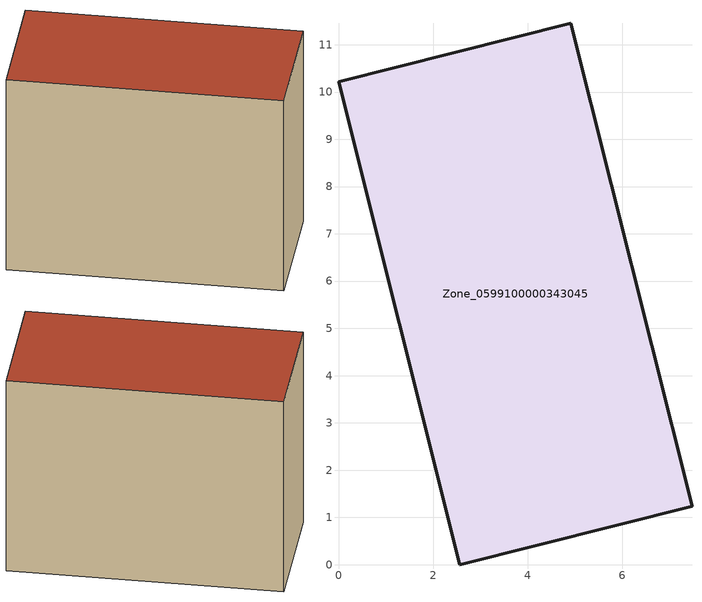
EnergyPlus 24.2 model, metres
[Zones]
Zone_0599100000343045
 floor ground (C_G): 2.57,0 0,10.22 4.91,11.45 7.48,1.24 z0
 wall outside (C_F): 0,10.22 2.57,0 7.48,1.24 4.91,11.45 0,10.22 z0:8.38
 roof outside (C_R): 7.48,1.24 4.91,11.45 0,10.22 2.57,0 z8.38
[BUILDING]
Pand.0599100000343045: North Axis=0; Terrain=City; Loads Convergence Tolerance Value=0.04; Temperature Convergence Tolerance Value=0.4; Solar Distribution=FullExterior; Maximum Number of Warmup Days=25; Minimum Number of Warmup Days=1
[Site:Location]
Rotterdam.The.Hague.AP_ZH_NLD Design_Conditions: Latitude=51.96; Longitude=4.45; Time Zone=1; Elevation=-4.5
[SITE:GROUNDTEMPERATURE:BUILDINGSURFACE]
18, 18, 18, 18, 18, 18, 18, 18, 18, 18, 18, 18
[MATERIAL] Thermal Absorptance=0.9; Solar Absorptance=0.7; Visible Absorptance=0.7
Name | Roughness | Thickness | Conductivity | Density | Specific Heat
G.TC.1992-2005 | MediumSmooth | 0.15 | 0.06 | 540 | 1210
F.TC.1992-2005 | Rough | 0.3 | 0.12 | 1920 | 840
R.TC.1992-2005 | MediumRough | 0.2 | 0.08 | 1500 | 1000
[CONSTRUCTION]
C_G: G.TC.1992-2005
C_F: F.TC.1992-2005
C_R: R.TC.1992-2005
[ZONE]
Zone_0599100000343045: Type=1; Multiplier=1; Ceiling Height=Autocalculate; Volume=Autocalculate; Floor Area=autocalculate; Part of Total Floor Area=Yes
[ZONEINFILTRATION:DESIGNFLOWRATE]
Infil_Zone_0599100000343045: Zone or ZoneList or Space or SpaceList=Zone_0599100000343045; Schedule=AlwaysOn; Design Flow Rate Calculation Method=Flow/Area; Flow Rate per Floor Area=0.0015; Constant Term Coefficient=1; Temperature Term Coefficient=0; Velocity Term Coefficient=0; Velocity Squared Term Coefficient=0
[HVACTEMPLATE:ZONE:IDEALLOADSAIRSYSTEM]
Zone_0599100000343045: Maximum Heating Supply Air Temperature=50; Minimum Cooling Supply Air Temperature=13; Maximum Heating Supply Air Humidity Ratio=0.0156; Minimum Cooling Supply Air Humidity Ratio=0.0077; Heating Limit=NoLimit; Cooling Limit=NoLimit; Dehumidification Control Type=ConstantSensibleHeatRatio; Cooling Sensible Heat Ratio=0.7; Dehumidification Setpoint=60; Humidification Control Type=None; Humidification Setpoint=30; Outdoor Air Method=None; Outdoor Air Flow Rate per Person=0.00944; Outdoor Air Flow Rate per Zone Floor Area=0; Outdoor Air Flow Rate per Zone=0; Demand Controlled Ventilation Type=None; Outdoor Air Economizer Type=NoEconomizer; Heat Recovery Type=None; Sensible Heat Recovery Effectiveness=0.7; Latent Heat Recovery Effectiveness=0.65
[ZONECONTROL:THERMOSTAT]
ThermostatControl_Zone_0599100000343045: Zone or ZoneList=Zone_0599100000343045; Control Type Schedule=DualSetpointControlType; Control 1=Thermostat_Zone_0599100000343045; Temperature Difference Between Cutout And Setpoint=0
[THERMOSTATSETPOINT:DUALSETPOINT]
Thermostat_Zone_0599100000343045: Heating Setpoint Temperature Schedule=HeatingSetpoint_Zone_0599100000343045; Cooling Setpoint Temperature Schedule=CoolingSetpoint_Zone_0599100000343045
[SCHEDULE:COMPACT]
HeatingSetpoint_Zone_0599100000343045: Through: 12/31, For: AllDays, Until: 24:00, 21
CoolingSetpoint_Zone_0599100000343045: Through: 12/31, For: AllDays, Until: 24:00, 24
DualSetpointControlType: Through: 12/31, For: AllDays, Until: 24:00, 4
AlwaysOn: Through: 12/31, For: AllDays, Until: 24:00, 1
